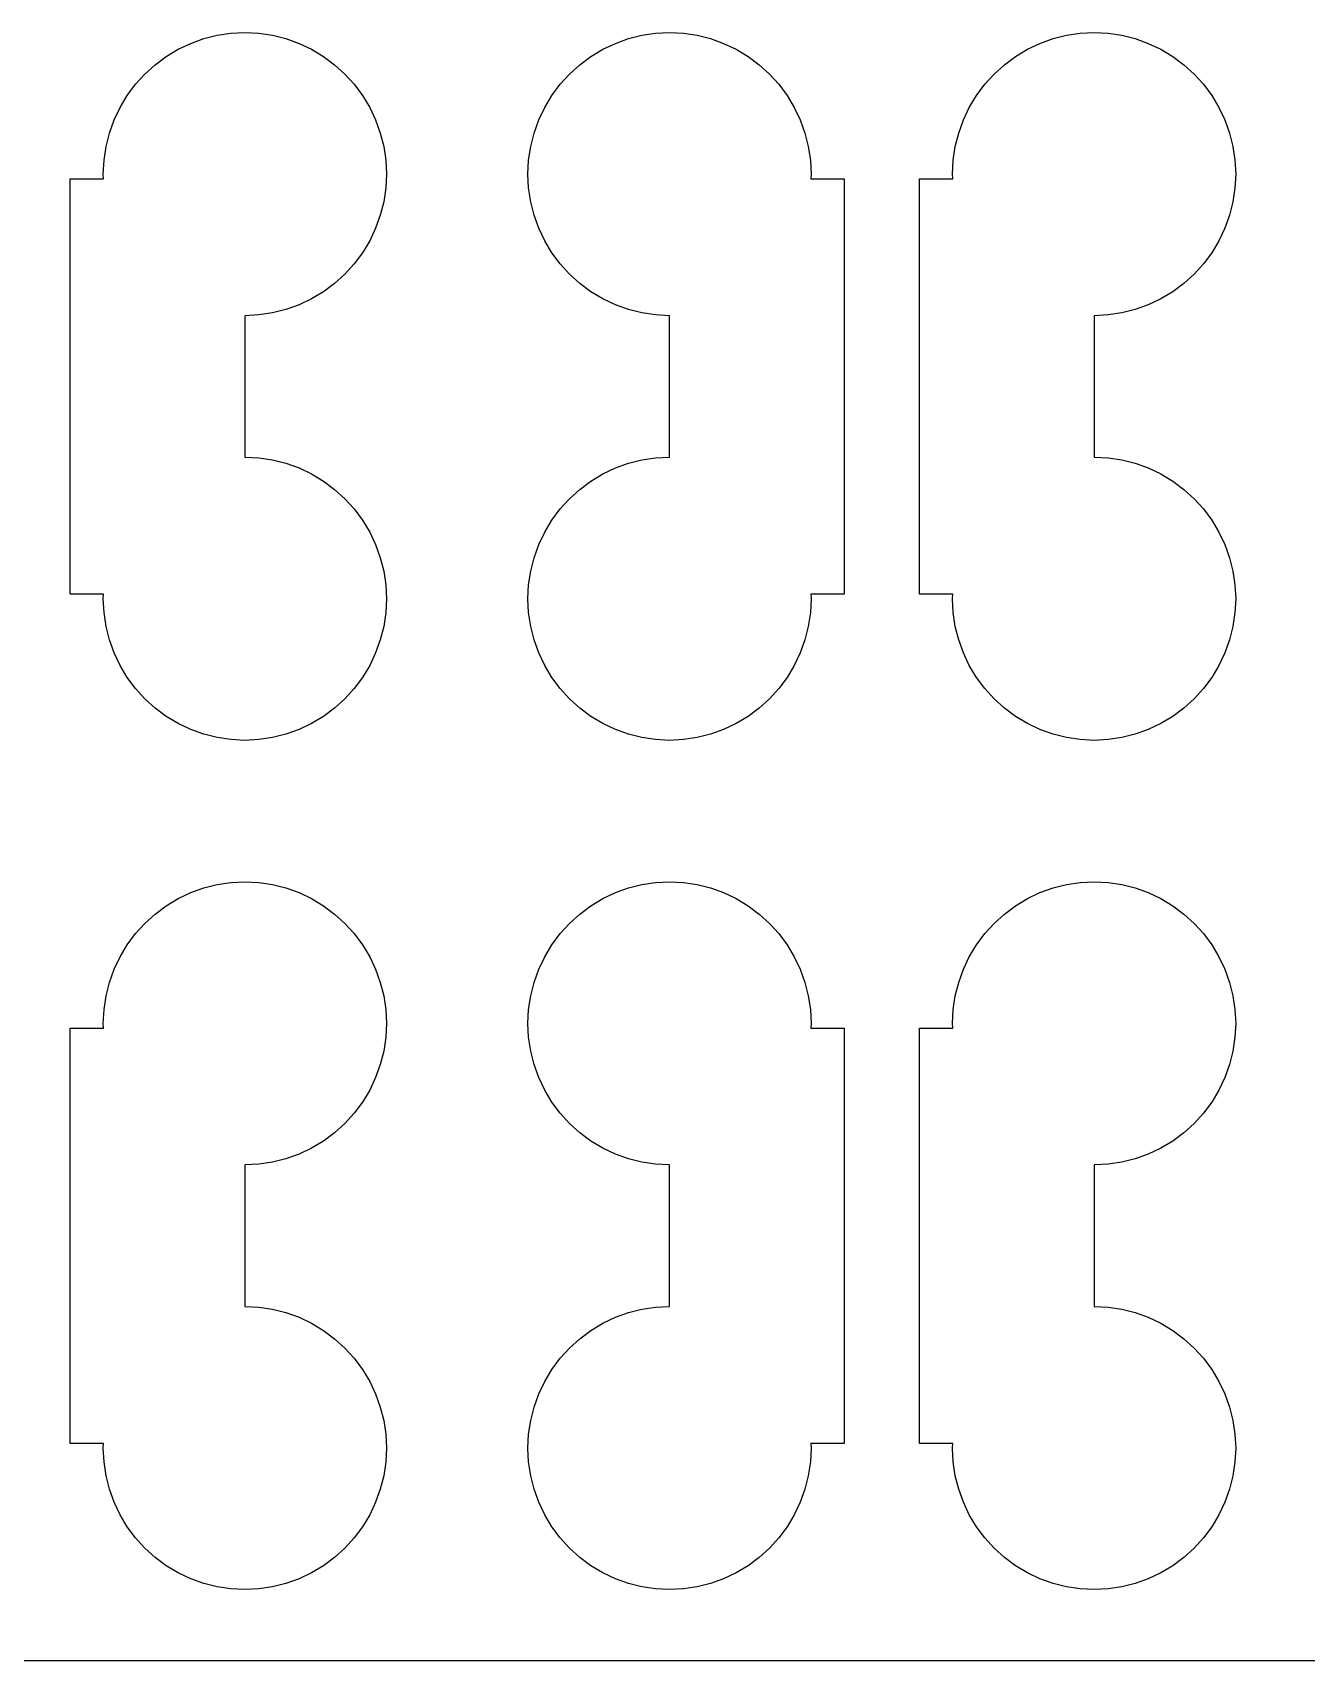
# Model space of a CAD drawing. Header units: metres. Extents: x -4 to 104, y -4 to 68.
# Drawn here: x 9 to 22.5, y -4.5 to 12.75 of the extents above; entities that cross this region are included whole.
import ezdxf

# ---------------------------------------------------------------- set-up
doc = ezdxf.new("R2010")
doc.units = ezdxf.units.M

msp = doc.modelspace()

# ---------------------------------------------------------------- linework, layer by layer
for p, q in [((10.5429, 12.5729), (10.676, 12.6358)), ((10.676, 12.6358), (10.8146, 12.6854)), ((10.8146, 12.6854), (10.9574, 12.7212)), ((10.9574, 12.7212), (11.103, 12.7428)), ((11.103, 12.7428), (11.25, 12.75)), ((11.25, 12.75), (11.397, 12.7428)), ((11.397, 12.7428), (11.5426, 12.7212)), ((11.5426, 12.7212), (11.6854, 12.6854)), ((11.6854, 12.6854), (11.824, 12.6358)), ((11.824, 12.6358), (11.9571, 12.5729)), ((15.0429, 12.5729), (15.176, 12.6358)), ((15.176, 12.6358), (15.3146, 12.6854)), ((15.3146, 12.6854), (15.4574, 12.7212)), ((15.4574, 12.7212), (15.603, 12.7428)), ((15.603, 12.7428), (15.75, 12.75)), ((15.75, 12.75), (15.897, 12.7428)), ((15.897, 12.7428), (16.0426, 12.7212)), ((16.0426, 12.7212), (16.1854, 12.6854)), ((16.1854, 12.6854), (16.324, 12.6358)), ((16.324, 12.6358), (16.4571, 12.5729)), ((19.5429, 12.5729), (19.676, 12.6358)), ((19.676, 12.6358), (19.8146, 12.6854)), ((19.8146, 12.6854), (19.9574, 12.7212)), ((19.9574, 12.7212), (20.103, 12.7428)), ((20.103, 12.7428), (20.25, 12.75)), ((20.25, 12.75), (20.397, 12.7428)), ((20.397, 12.7428), (20.5426, 12.7212)), ((20.5426, 12.7212), (20.6854, 12.6854)), ((20.6854, 12.6854), (20.824, 12.6358)), ((20.824, 12.6358), (20.9571, 12.5729)), ((10.2984, 12.4095), (10.4166, 12.4972)), ((10.4166, 12.4972), (10.5429, 12.5729)), ((11.9571, 12.5729), (12.0833, 12.4972)), ((12.0833, 12.4972), (12.2016, 12.4095)), ((14.7984, 12.4095), (14.9167, 12.4972)), ((14.9167, 12.4972), (15.0429, 12.5729)), ((16.4571, 12.5729), (16.5834, 12.4972)), ((16.5834, 12.4972), (16.7016, 12.4095)), ((19.2984, 12.4095), (19.4166, 12.4972)), ((19.4166, 12.4972), (19.5429, 12.5729)), ((20.9571, 12.5729), (21.0833, 12.4972)), ((21.0833, 12.4972), (21.2016, 12.4095)), ((10.0905, 12.2016), (10.1893, 12.3107)), ((10.1893, 12.3107), (10.2984, 12.4095)), ((12.2016, 12.4095), (12.3107, 12.3107)), ((12.3107, 12.3107), (12.4095, 12.2016)), ((14.5905, 12.2016), (14.6893, 12.3107)), ((14.6893, 12.3107), (14.7984, 12.4095)), ((16.7016, 12.4095), (16.8107, 12.3107)), ((16.8107, 12.3107), (16.9095, 12.2016)), ((19.0905, 12.2016), (19.1893, 12.3107)), ((19.1893, 12.3107), (19.2984, 12.4095)), ((21.2016, 12.4095), (21.3107, 12.3107)), ((21.3107, 12.3107), (21.4095, 12.2016)), ((9.92711, 11.9571), (10.0028, 12.0833)), ((10.0028, 12.0833), (10.0905, 12.2016)), ((12.4095, 12.2016), (12.4972, 12.0833)), ((12.4972, 12.0833), (12.5729, 11.9571)), ((14.4271, 11.9571), (14.5028, 12.0833)), ((14.5028, 12.0833), (14.5905, 12.2016)), ((16.9095, 12.2016), (16.9972, 12.0833)), ((16.9972, 12.0833), (17.0729, 11.9571)), ((18.9271, 11.9571), (19.0028, 12.0833)), ((19.0028, 12.0833), (19.0905, 12.2016)), ((21.4095, 12.2016), (21.4972, 12.0833)), ((21.4972, 12.0833), (21.5729, 11.9571)), ((9.86417, 11.824), (9.92711, 11.9571)), ((12.5729, 11.9571), (12.6358, 11.824)), ((14.3642, 11.824), (14.4271, 11.9571)), ((17.0729, 11.9571), (17.1358, 11.824)), ((18.8642, 11.824), (18.9271, 11.9571)), ((21.5729, 11.9571), (21.6358, 11.824)), ((9.81458, 11.6854), (9.86417, 11.824)), ((12.6358, 11.824), (12.6854, 11.6854)), ((14.3146, 11.6854), (14.3642, 11.824)), ((17.1358, 11.824), (17.1854, 11.6854)), ((18.8146, 11.6854), (18.8642, 11.824)), ((21.6358, 11.824), (21.6854, 11.6854)), ((9.77881, 11.5426), (9.81458, 11.6854)), ((12.6854, 11.6854), (12.7212, 11.5426)), ((14.2788, 11.5426), (14.3146, 11.6854)), ((17.1854, 11.6854), (17.2212, 11.5426)), ((18.7788, 11.5426), (18.8146, 11.6854)), ((21.6854, 11.6854), (21.7212, 11.5426)), ((9.75, 11.25), (9.75722, 11.397)), ((9.75722, 11.397), (9.77881, 11.5426)), ((12.7212, 11.5426), (12.7428, 11.397)), ((12.7428, 11.397), (12.75, 11.25)), ((14.25, 11.25), (14.2572, 11.397)), ((14.2572, 11.397), (14.2788, 11.5426)), ((17.2212, 11.5426), (17.2428, 11.397)), ((17.2428, 11.397), (17.25, 11.25)), ((18.75, 11.25), (18.7572, 11.397)), ((18.7572, 11.397), (18.7788, 11.5426)), ((21.7212, 11.5426), (21.7428, 11.397)), ((21.7428, 11.397), (21.75, 11.25)), ((9.75246, 11.2), (9.75, 11.25)), ((12.75, 11.25), (12.7428, 11.103)), ((14.2572, 11.103), (14.25, 11.25)), ((17.25, 11.25), (17.2475, 11.2)), ((18.7525, 11.2), (18.75, 11.25)), ((21.75, 11.25), (21.7428, 11.103)), ((9.39999, 6.8), (9.39999, 11.2)), ((9.39999, 11.2), (9.75246, 11.2)), ((12.7428, 11.103), (12.7212, 10.9574)), ((14.2788, 10.9574), (14.2572, 11.103)), ((17.2475, 11.2), (17.6, 11.2)), ((17.6, 11.2), (17.6, 6.8)), ((18.4, 6.8), (18.4, 11.2)), ((18.4, 11.2), (18.7525, 11.2)), ((21.7428, 11.103), (21.7212, 10.9574)), ((12.7212, 10.9574), (12.6854, 10.8146)), ((14.3146, 10.8146), (14.2788, 10.9574)), ((21.7212, 10.9574), (21.6854, 10.8146)), ((12.6854, 10.8146), (12.6358, 10.676)), ((14.3642, 10.676), (14.3146, 10.8146)), ((21.6854, 10.8146), (21.6358, 10.676)), ((12.5729, 10.5429), (12.4972, 10.4166)), ((12.6358, 10.676), (12.5729, 10.5429)), ((14.4271, 10.5429), (14.3642, 10.676)), ((14.5028, 10.4166), (14.4271, 10.5429)), ((21.5729, 10.5429), (21.4972, 10.4166)), ((21.6358, 10.676), (21.5729, 10.5429)), ((12.4972, 10.4166), (12.4095, 10.2984)), ((14.5905, 10.2984), (14.5028, 10.4166)), ((21.4972, 10.4166), (21.4095, 10.2984)), ((12.3107, 10.1893), (12.2016, 10.0905)), ((12.4095, 10.2984), (12.3107, 10.1893)), ((14.6893, 10.1893), (14.5905, 10.2984)), ((14.7984, 10.0905), (14.6893, 10.1893)), ((21.3107, 10.1893), (21.2016, 10.0905)), ((21.4095, 10.2984), (21.3107, 10.1893)), ((12.2016, 10.0905), (12.0833, 10.0028)), ((14.9167, 10.0028), (14.7984, 10.0905)), ((21.2016, 10.0905), (21.0833, 10.0028)), ((11.824, 9.86417), (11.6854, 9.81458)), ((11.9571, 9.92711), (11.824, 9.86417)), ((12.0833, 10.0028), (11.9571, 9.92711)), ((15.0429, 9.92711), (14.9167, 10.0028)), ((15.176, 9.86417), (15.0429, 9.92711)), ((15.3146, 9.81458), (15.176, 9.86417)), ((20.824, 9.86417), (20.6854, 9.81458)), ((20.9571, 9.92711), (20.824, 9.86417)), ((21.0833, 10.0028), (20.9571, 9.92711)), ((11.397, 9.75722), (11.25, 9.75)), ((11.25, 9.75), (11.25, 8.25)), ((11.5426, 9.77881), (11.397, 9.75722)), ((11.6854, 9.81458), (11.5426, 9.77881)), ((15.4574, 9.77881), (15.3146, 9.81458)), ((15.603, 9.75722), (15.4574, 9.77881)), ((15.75, 9.75), (15.603, 9.75722)), ((15.75, 8.25), (15.75, 9.75)), ((20.397, 9.75722), (20.25, 9.75)), ((20.25, 9.75), (20.25, 8.25)), ((20.5426, 9.77881), (20.397, 9.75722)), ((20.6854, 9.81458), (20.5426, 9.77881)), ((11.25, 8.25), (11.397, 8.24278)), ((11.397, 8.24278), (11.5426, 8.22119)), ((11.5426, 8.22119), (11.6854, 8.18542)), ((11.6854, 8.18542), (11.824, 8.13583)), ((11.824, 8.13583), (11.9571, 8.07289)), ((15.0429, 8.07289), (15.176, 8.13583)), ((15.176, 8.13583), (15.3146, 8.18542)), ((15.3146, 8.18542), (15.4574, 8.22119)), ((15.4574, 8.22119), (15.603, 8.24278)), ((15.603, 8.24278), (15.75, 8.25)), ((20.25, 8.25), (20.397, 8.24278)), ((20.397, 8.24278), (20.5426, 8.22119)), ((20.5426, 8.22119), (20.6854, 8.18542)), ((20.6854, 8.18542), (20.824, 8.13583)), ((20.824, 8.13583), (20.9571, 8.07289)), ((11.9571, 8.07289), (12.0833, 7.99721)), ((12.0833, 7.99721), (12.2016, 7.90953)), ((14.7984, 7.90953), (14.9167, 7.99721)), ((14.9167, 7.99721), (15.0429, 8.07289)), ((20.9571, 8.07289), (21.0833, 7.99721)), ((21.0833, 7.99721), (21.2016, 7.90953)), ((12.2016, 7.90953), (12.3107, 7.81067)), ((12.3107, 7.81067), (12.4095, 7.7016)), ((14.5905, 7.7016), (14.6893, 7.81067)), ((14.6893, 7.81067), (14.7984, 7.90953)), ((21.2016, 7.90953), (21.3107, 7.81067)), ((21.3107, 7.81067), (21.4095, 7.7016)), ((12.4095, 7.7016), (12.4972, 7.58336)), ((14.5028, 7.58336), (14.5905, 7.7016)), ((21.4095, 7.7016), (21.4972, 7.58336)), ((12.4972, 7.58336), (12.5729, 7.45711)), ((12.5729, 7.45711), (12.6358, 7.32404)), ((14.3642, 7.32404), (14.4271, 7.45711)), ((14.4271, 7.45711), (14.5028, 7.58336)), ((21.4972, 7.58336), (21.5729, 7.45711)), ((21.5729, 7.45711), (21.6358, 7.32404)), ((12.6358, 7.32404), (12.6854, 7.18544)), ((14.3146, 7.18544), (14.3642, 7.32404)), ((21.6358, 7.32404), (21.6854, 7.18544)), ((12.6854, 7.18544), (12.7212, 7.04265)), ((14.2788, 7.04265), (14.3146, 7.18544)), ((21.6854, 7.18544), (21.7212, 7.04265)), ((12.7212, 7.04265), (12.7428, 6.89703)), ((14.2572, 6.89703), (14.2788, 7.04265)), ((21.7212, 7.04265), (21.7428, 6.89703)), ((9.75246, 6.8), (9.39999, 6.8)), ((9.75, 6.75), (9.75246, 6.8)), ((9.75722, 6.60298), (9.75, 6.75)), ((12.7428, 6.89703), (12.75, 6.75)), ((12.75, 6.75), (12.7428, 6.60298)), ((14.25, 6.75), (14.2572, 6.89703)), ((14.2572, 6.60298), (14.25, 6.75)), ((17.25, 6.75), (17.2428, 6.60298)), ((17.6, 6.8), (17.2475, 6.8)), ((17.2475, 6.8), (17.25, 6.75)), ((18.7525, 6.8), (18.4, 6.8)), ((18.75, 6.75), (18.7525, 6.8)), ((18.7572, 6.60298), (18.75, 6.75)), ((21.7428, 6.89703), (21.75, 6.75)), ((21.75, 6.75), (21.7428, 6.60298)), ((9.77881, 6.45737), (9.75722, 6.60298)), ((12.7428, 6.60298), (12.7212, 6.45737)), ((14.2788, 6.45737), (14.2572, 6.60298)), ((17.2428, 6.60298), (17.2212, 6.45737)), ((18.7788, 6.45737), (18.7572, 6.60298)), ((21.7428, 6.60298), (21.7212, 6.45737)), ((9.81458, 6.31458), (9.77881, 6.45737)), ((12.7212, 6.45737), (12.6854, 6.31458)), ((14.3146, 6.31458), (14.2788, 6.45737)), ((17.2212, 6.45737), (17.1854, 6.31458)), ((18.8146, 6.31458), (18.7788, 6.45737)), ((21.7212, 6.45737), (21.6854, 6.31458)), ((9.86417, 6.17598), (9.81458, 6.31458)), ((12.6854, 6.31458), (12.6358, 6.17598)), ((14.3642, 6.17598), (14.3146, 6.31458)), ((17.1854, 6.31458), (17.1358, 6.17598)), ((18.8642, 6.17598), (18.8146, 6.31458)), ((21.6854, 6.31458), (21.6358, 6.17598)), ((9.92711, 6.04291), (9.86417, 6.17598)), ((10.0028, 5.91666), (9.92711, 6.04291)), ((12.5729, 6.04291), (12.4972, 5.91666)), ((12.6358, 6.17598), (12.5729, 6.04291)), ((14.4271, 6.04291), (14.3642, 6.17598)), ((14.5028, 5.91666), (14.4271, 6.04291)), ((17.0729, 6.04291), (16.9972, 5.91666)), ((17.1358, 6.17598), (17.0729, 6.04291)), ((18.9271, 6.04291), (18.8642, 6.17598)), ((19.0028, 5.91666), (18.9271, 6.04291)), ((21.5729, 6.04291), (21.4972, 5.91666)), ((21.6358, 6.17598), (21.5729, 6.04291)), ((10.0905, 5.79842), (10.0028, 5.91666)), ((12.4972, 5.91666), (12.4095, 5.79842)), ((14.5905, 5.79842), (14.5028, 5.91666)), ((16.9972, 5.91666), (16.9095, 5.79842)), ((19.0905, 5.79842), (19.0028, 5.91666)), ((21.4972, 5.91666), (21.4095, 5.79842)), ((10.1893, 5.68935), (10.0905, 5.79842)), ((12.4095, 5.79842), (12.3107, 5.68935)), ((14.6893, 5.68935), (14.5905, 5.79842)), ((16.9095, 5.79842), (16.8107, 5.68935)), ((19.1893, 5.68935), (19.0905, 5.79842)), ((21.4095, 5.79842), (21.3107, 5.68935)), ((10.2984, 5.59048), (10.1893, 5.68935)), ((10.4166, 5.50281), (10.2984, 5.59048)), ((12.2016, 5.59048), (12.0833, 5.50281)), ((12.3107, 5.68935), (12.2016, 5.59048)), ((14.7984, 5.59048), (14.6893, 5.68935)), ((14.9167, 5.50281), (14.7984, 5.59048)), ((16.7016, 5.59048), (16.5834, 5.50281)), ((16.8107, 5.68935), (16.7016, 5.59048)), ((19.2984, 5.59048), (19.1893, 5.68935)), ((19.4166, 5.50281), (19.2984, 5.59048)), ((21.2016, 5.59048), (21.0833, 5.50281)), ((21.3107, 5.68935), (21.2016, 5.59048)), ((10.5429, 5.42712), (10.4166, 5.50281)), ((10.676, 5.36418), (10.5429, 5.42712)), ((10.8146, 5.31459), (10.676, 5.36418)), ((11.824, 5.36418), (11.6854, 5.31459)), ((11.9571, 5.42712), (11.824, 5.36418)), ((12.0833, 5.50281), (11.9571, 5.42712)), ((15.0429, 5.42712), (14.9167, 5.50281)), ((15.176, 5.36418), (15.0429, 5.42712)), ((15.3146, 5.31459), (15.176, 5.36418)), ((16.324, 5.36418), (16.1854, 5.31459)), ((16.4571, 5.42712), (16.324, 5.36418)), ((16.5834, 5.50281), (16.4571, 5.42712)), ((19.5429, 5.42712), (19.4166, 5.50281)), ((19.676, 5.36418), (19.5429, 5.42712)), ((19.8146, 5.31459), (19.676, 5.36418)), ((20.824, 5.36418), (20.6854, 5.31459)), ((20.9571, 5.42712), (20.824, 5.36418)), ((21.0833, 5.50281), (20.9571, 5.42712)), ((10.9574, 5.27882), (10.8146, 5.31459)), ((11.103, 5.25723), (10.9574, 5.27882)), ((11.25, 5.25), (11.103, 5.25723)), ((11.397, 5.25723), (11.25, 5.25)), ((11.5426, 5.27882), (11.397, 5.25723)), ((11.6854, 5.31459), (11.5426, 5.27882)), ((15.4574, 5.27882), (15.3146, 5.31459)), ((15.603, 5.25723), (15.4574, 5.27882)), ((15.75, 5.25), (15.603, 5.25723)), ((15.897, 5.25723), (15.75, 5.25)), ((16.0426, 5.27882), (15.897, 5.25723)), ((16.1854, 5.31459), (16.0426, 5.27882)), ((19.9574, 5.27882), (19.8146, 5.31459)), ((20.103, 5.25723), (19.9574, 5.27882)), ((20.25, 5.25), (20.103, 5.25723)), ((20.397, 5.25723), (20.25, 5.25)), ((20.5426, 5.27882), (20.397, 5.25723)), ((20.6854, 5.31459), (20.5426, 5.27882)), ((10.5429, 3.57288), (10.676, 3.63582)), ((10.676, 3.63582), (10.8146, 3.68541)), ((10.8146, 3.68541), (10.9574, 3.72118)), ((10.9574, 3.72118), (11.103, 3.74277)), ((11.103, 3.74277), (11.25, 3.75)), ((11.25, 3.75), (11.397, 3.74277)), ((11.397, 3.74277), (11.5426, 3.72118)), ((11.5426, 3.72118), (11.6854, 3.68541)), ((11.6854, 3.68541), (11.824, 3.63582)), ((11.824, 3.63582), (11.9571, 3.57288)), ((15.0429, 3.57288), (15.176, 3.63582)), ((15.176, 3.63582), (15.3146, 3.68541)), ((15.3146, 3.68541), (15.4574, 3.72118)), ((15.4574, 3.72118), (15.603, 3.74277)), ((15.603, 3.74277), (15.75, 3.75)), ((15.75, 3.75), (15.897, 3.74277)), ((15.897, 3.74277), (16.0426, 3.72118)), ((16.0426, 3.72118), (16.1854, 3.68541)), ((16.1854, 3.68541), (16.324, 3.63582)), ((16.324, 3.63582), (16.4571, 3.57288)), ((19.5429, 3.57288), (19.676, 3.63582)), ((19.676, 3.63582), (19.8146, 3.68541)), ((19.8146, 3.68541), (19.9574, 3.72118)), ((19.9574, 3.72118), (20.103, 3.74277)), ((20.103, 3.74277), (20.25, 3.75)), ((20.25, 3.75), (20.397, 3.74277)), ((20.397, 3.74277), (20.5426, 3.72118)), ((20.5426, 3.72118), (20.6854, 3.68541)), ((20.6854, 3.68541), (20.824, 3.63582)), ((20.824, 3.63582), (20.9571, 3.57288)), ((10.2984, 3.40952), (10.4166, 3.49719)), ((10.4166, 3.49719), (10.5429, 3.57288)), ((11.9571, 3.57288), (12.0833, 3.49719)), ((12.0833, 3.49719), (12.2016, 3.40952)), ((14.7984, 3.40952), (14.9167, 3.49719)), ((14.9167, 3.49719), (15.0429, 3.57288)), ((16.4571, 3.57288), (16.5834, 3.49719)), ((16.5834, 3.49719), (16.7016, 3.40952)), ((19.2984, 3.40952), (19.4166, 3.49719)), ((19.4166, 3.49719), (19.5429, 3.57288)), ((20.9571, 3.57288), (21.0833, 3.49719)), ((21.0833, 3.49719), (21.2016, 3.40952)), ((10.0905, 3.20158), (10.1893, 3.31065)), ((10.1893, 3.31065), (10.2984, 3.40952)), ((12.2016, 3.40952), (12.3107, 3.31065)), ((12.3107, 3.31065), (12.4095, 3.20158)), ((14.5905, 3.20158), (14.6893, 3.31065)), ((14.6893, 3.31065), (14.7984, 3.40952)), ((16.7016, 3.40952), (16.8107, 3.31065)), ((16.8107, 3.31065), (16.9095, 3.20158)), ((19.0905, 3.20158), (19.1893, 3.31065)), ((19.1893, 3.31065), (19.2984, 3.40952)), ((21.2016, 3.40952), (21.3107, 3.31065)), ((21.3107, 3.31065), (21.4095, 3.20158)), ((10.0028, 3.08334), (10.0905, 3.20158)), ((12.4095, 3.20158), (12.4972, 3.08334)), ((14.5028, 3.08334), (14.5905, 3.20158)), ((16.9095, 3.20158), (16.9972, 3.08334)), ((19.0028, 3.08334), (19.0905, 3.20158)), ((21.4095, 3.20158), (21.4972, 3.08334)), ((9.86417, 2.82402), (9.92711, 2.95709)), ((9.92711, 2.95709), (10.0028, 3.08334)), ((12.4972, 3.08334), (12.5729, 2.95709)), ((12.5729, 2.95709), (12.6358, 2.82402)), ((14.3642, 2.82402), (14.4271, 2.95709)), ((14.4271, 2.95709), (14.5028, 3.08334)), ((16.9972, 3.08334), (17.0729, 2.95709)), ((17.0729, 2.95709), (17.1358, 2.82402)), ((18.8642, 2.82402), (18.9271, 2.95709)), ((18.9271, 2.95709), (19.0028, 3.08334)), ((21.4972, 3.08334), (21.5729, 2.95709)), ((21.5729, 2.95709), (21.6358, 2.82402)), ((9.81458, 2.68542), (9.86417, 2.82402)), ((12.6358, 2.82402), (12.6854, 2.68542)), ((14.3146, 2.68542), (14.3642, 2.82402)), ((17.1358, 2.82402), (17.1854, 2.68542)), ((18.8146, 2.68542), (18.8642, 2.82402)), ((21.6358, 2.82402), (21.6854, 2.68542)), ((9.77881, 2.54263), (9.81458, 2.68542)), ((12.6854, 2.68542), (12.7212, 2.54263)), ((14.2788, 2.54263), (14.3146, 2.68542)), ((17.1854, 2.68542), (17.2212, 2.54263)), ((18.7788, 2.54263), (18.8146, 2.68542)), ((21.6854, 2.68542), (21.7212, 2.54263)), ((9.75722, 2.39702), (9.77881, 2.54263)), ((12.7212, 2.54263), (12.7428, 2.39702)), ((14.2572, 2.39702), (14.2788, 2.54263)), ((17.2212, 2.54263), (17.2428, 2.39702)), ((18.7572, 2.39702), (18.7788, 2.54263)), ((21.7212, 2.54263), (21.7428, 2.39702)), ((9.75, 2.25), (9.75722, 2.39702)), ((9.75246, 2.2), (9.75, 2.25)), ((12.7428, 2.39702), (12.75, 2.25)), ((12.75, 2.25), (12.7428, 2.10297)), ((14.25, 2.25), (14.2572, 2.39702)), ((14.2572, 2.10297), (14.25, 2.25)), ((17.2428, 2.39702), (17.25, 2.25)), ((17.25, 2.25), (17.2475, 2.2)), ((18.75, 2.25), (18.7572, 2.39702)), ((18.7525, 2.2), (18.75, 2.25)), ((21.7428, 2.39702), (21.75, 2.25)), ((21.75, 2.25), (21.7428, 2.10297)), ((9.39999, -2.2), (9.39999, 2.2)), ((9.39999, 2.2), (9.75246, 2.2)), ((12.7428, 2.10297), (12.7212, 1.95735)), ((14.2788, 1.95735), (14.2572, 2.10297)), ((17.2475, 2.2), (17.6, 2.2)), ((17.6, 2.2), (17.6, -2.2)), ((18.4, -2.2), (18.4, 2.2)), ((18.4, 2.2), (18.7525, 2.2)), ((21.7428, 2.10297), (21.7212, 1.95735)), ((12.7212, 1.95735), (12.6854, 1.81456)), ((14.3146, 1.81456), (14.2788, 1.95735)), ((21.7212, 1.95735), (21.6854, 1.81456)), ((12.6854, 1.81456), (12.6358, 1.67596)), ((14.3642, 1.67596), (14.3146, 1.81456)), ((21.6854, 1.81456), (21.6358, 1.67596)), ((12.6358, 1.67596), (12.5729, 1.54289)), ((14.4271, 1.54289), (14.3642, 1.67596)), ((21.6358, 1.67596), (21.5729, 1.54289)), ((12.4972, 1.41664), (12.4095, 1.2984)), ((12.5729, 1.54289), (12.4972, 1.41664)), ((14.5028, 1.41664), (14.4271, 1.54289)), ((14.5905, 1.2984), (14.5028, 1.41664)), ((21.4972, 1.41664), (21.4095, 1.2984)), ((21.5729, 1.54289), (21.4972, 1.41664)), ((12.4095, 1.2984), (12.3107, 1.18933)), ((14.6893, 1.18933), (14.5905, 1.2984)), ((21.4095, 1.2984), (21.3107, 1.18933)), ((12.2016, 1.09047), (12.0833, 1.00279)), ((12.3107, 1.18933), (12.2016, 1.09047)), ((14.7984, 1.09047), (14.6893, 1.18933)), ((14.9167, 1.00279), (14.7984, 1.09047)), ((21.2016, 1.09047), (21.0833, 1.00279)), ((21.3107, 1.18933), (21.2016, 1.09047)), ((11.824, 0.86417), (11.6854, 0.81458)), ((11.9571, 0.92711), (11.824, 0.86417)), ((12.0833, 1.00279), (11.9571, 0.92711)), ((15.0429, 0.92711), (14.9167, 1.00279)), ((15.176, 0.86417), (15.0429, 0.92711)), ((15.3146, 0.81458), (15.176, 0.86417)), ((20.824, 0.86417), (20.6854, 0.81458)), ((20.9571, 0.92711), (20.824, 0.86417)), ((21.0833, 1.00279), (20.9571, 0.92711)), ((11.397, 0.75722), (11.25, 0.75)), ((11.25, 0.75), (11.25, -0.75)), ((11.5426, 0.77881), (11.397, 0.75722)), ((11.6854, 0.81458), (11.5426, 0.77881)), ((15.4574, 0.77881), (15.3146, 0.81458)), ((15.603, 0.75722), (15.4574, 0.77881)), ((15.75, 0.75), (15.603, 0.75722)), ((15.75, -0.75), (15.75, 0.75)), ((20.397, 0.75722), (20.25, 0.75)), ((20.25, 0.75), (20.25, -0.75)), ((20.5426, 0.77881), (20.397, 0.75722)), ((20.6854, 0.81458), (20.5426, 0.77881)), ((11.25, -0.75), (11.397, -0.75722)), ((11.397, -0.75722), (11.5426, -0.77881)), ((11.5426, -0.77881), (11.6854, -0.81458)), ((11.6854, -0.81458), (11.824, -0.86417)), ((15.176, -0.86417), (15.3146, -0.81458)), ((15.3146, -0.81458), (15.4574, -0.77881)), ((15.4574, -0.77881), (15.603, -0.75722)), ((15.603, -0.75722), (15.75, -0.75)), ((20.25, -0.75), (20.397, -0.75722)), ((20.397, -0.75722), (20.5426, -0.77881)), ((20.5426, -0.77881), (20.6854, -0.81458)), ((20.6854, -0.81458), (20.824, -0.86417)), ((11.824, -0.86417), (11.9571, -0.92711)), ((11.9571, -0.92711), (12.0833, -1.00279)), ((12.0833, -1.00279), (12.2016, -1.09047)), ((14.7984, -1.09047), (14.9167, -1.00279)), ((14.9167, -1.00279), (15.0429, -0.92711)), ((15.0429, -0.92711), (15.176, -0.86417)), ((20.824, -0.86417), (20.9571, -0.92711)), ((20.9571, -0.92711), (21.0833, -1.00279)), ((21.0833, -1.00279), (21.2016, -1.09047)), ((12.2016, -1.09047), (12.3107, -1.18933)), ((12.3107, -1.18933), (12.4095, -1.2984)), ((14.5905, -1.2984), (14.6893, -1.18933)), ((14.6893, -1.18933), (14.7984, -1.09047)), ((21.2016, -1.09047), (21.3107, -1.18933)), ((21.3107, -1.18933), (21.4095, -1.2984)), ((12.4095, -1.2984), (12.4972, -1.41664)), ((14.5028, -1.41664), (14.5905, -1.2984)), ((21.4095, -1.2984), (21.4972, -1.41664)), ((12.4972, -1.41664), (12.5729, -1.54289)), ((12.5729, -1.54289), (12.6358, -1.67596)), ((14.3642, -1.67596), (14.4271, -1.54289)), ((14.4271, -1.54289), (14.5028, -1.41664)), ((21.4972, -1.41664), (21.5729, -1.54289)), ((21.5729, -1.54289), (21.6358, -1.67596)), ((12.6358, -1.67596), (12.6854, -1.81456)), ((14.3146, -1.81456), (14.3642, -1.67596)), ((21.6358, -1.67596), (21.6854, -1.81456)), ((12.6854, -1.81456), (12.7212, -1.95735)), ((14.2788, -1.95735), (14.3146, -1.81456)), ((21.6854, -1.81456), (21.7212, -1.95735)), ((12.7212, -1.95735), (12.7428, -2.10297)), ((14.2572, -2.10297), (14.2788, -1.95735)), ((21.7212, -1.95735), (21.7428, -2.10297)), ((9.75246, -2.2), (9.39999, -2.2)), ((9.75, -2.25), (9.75246, -2.2)), ((12.7428, -2.10297), (12.75, -2.25)), ((14.25, -2.25), (14.2572, -2.10297)), ((17.6, -2.2), (17.2475, -2.2)), ((17.2475, -2.2), (17.25, -2.25)), ((18.7525, -2.2), (18.4, -2.2)), ((18.75, -2.25), (18.7525, -2.2)), ((21.7428, -2.10297), (21.75, -2.25)), ((9.75722, -2.39702), (9.75, -2.25)), ((9.77881, -2.54263), (9.75722, -2.39702)), ((12.7428, -2.39702), (12.7212, -2.54263)), ((12.75, -2.25), (12.7428, -2.39702)), ((14.2572, -2.39702), (14.25, -2.25)), ((14.2788, -2.54263), (14.2572, -2.39702)), ((17.2428, -2.39702), (17.2212, -2.54263)), ((17.25, -2.25), (17.2428, -2.39702)), ((18.7572, -2.39702), (18.75, -2.25)), ((18.7788, -2.54263), (18.7572, -2.39702)), ((21.7428, -2.39702), (21.7212, -2.54263)), ((21.75, -2.25), (21.7428, -2.39702)), ((9.81458, -2.68542), (9.77881, -2.54263)), ((12.7212, -2.54263), (12.6854, -2.68542)), ((14.3146, -2.68542), (14.2788, -2.54263)), ((17.2212, -2.54263), (17.1854, -2.68542)), ((18.8146, -2.68542), (18.7788, -2.54263)), ((21.7212, -2.54263), (21.6854, -2.68542)), ((9.86417, -2.82402), (9.81458, -2.68542)), ((12.6854, -2.68542), (12.6358, -2.82402)), ((14.3642, -2.82402), (14.3146, -2.68542)), ((17.1854, -2.68542), (17.1358, -2.82402)), ((18.8642, -2.82402), (18.8146, -2.68542)), ((21.6854, -2.68542), (21.6358, -2.82402)), ((9.92711, -2.95709), (9.86417, -2.82402)), ((12.6358, -2.82402), (12.5729, -2.95709)), ((14.4271, -2.95709), (14.3642, -2.82402)), ((17.1358, -2.82402), (17.0729, -2.95709)), ((18.9271, -2.95709), (18.8642, -2.82402)), ((21.6358, -2.82402), (21.5729, -2.95709)), ((10.0028, -3.08334), (9.92711, -2.95709)), ((10.0905, -3.20158), (10.0028, -3.08334)), ((12.4972, -3.08334), (12.4095, -3.20158)), ((12.5729, -2.95709), (12.4972, -3.08334)), ((14.5028, -3.08334), (14.4271, -2.95709)), ((14.5905, -3.20158), (14.5028, -3.08334)), ((16.9972, -3.08334), (16.9095, -3.20158)), ((17.0729, -2.95709), (16.9972, -3.08334)), ((19.0028, -3.08334), (18.9271, -2.95709)), ((19.0905, -3.20158), (19.0028, -3.08334)), ((21.4972, -3.08334), (21.4095, -3.20158)), ((21.5729, -2.95709), (21.4972, -3.08334)), ((10.1893, -3.31065), (10.0905, -3.20158)), ((12.4095, -3.20158), (12.3107, -3.31065)), ((14.6893, -3.31065), (14.5905, -3.20158)), ((16.9095, -3.20158), (16.8107, -3.31065)), ((19.1893, -3.31065), (19.0905, -3.20158)), ((21.4095, -3.20158), (21.3107, -3.31065)), ((10.2984, -3.40952), (10.1893, -3.31065)), ((10.4166, -3.49719), (10.2984, -3.40952)), ((12.2016, -3.40952), (12.0833, -3.49719)), ((12.3107, -3.31065), (12.2016, -3.40952)), ((14.7984, -3.40952), (14.6893, -3.31065)), ((14.9167, -3.49719), (14.7984, -3.40952)), ((16.7016, -3.40952), (16.5834, -3.49719)), ((16.8107, -3.31065), (16.7016, -3.40952)), ((19.2984, -3.40952), (19.1893, -3.31065)), ((19.4166, -3.49719), (19.2984, -3.40952)), ((21.2016, -3.40952), (21.0833, -3.49719)), ((21.3107, -3.31065), (21.2016, -3.40952)), ((10.5429, -3.57288), (10.4166, -3.49719)), ((10.676, -3.63582), (10.5429, -3.57288)), ((11.9571, -3.57288), (11.824, -3.63582)), ((12.0833, -3.49719), (11.9571, -3.57288)), ((15.0429, -3.57288), (14.9167, -3.49719)), ((15.176, -3.63582), (15.0429, -3.57288)), ((16.4571, -3.57288), (16.324, -3.63582)), ((16.5834, -3.49719), (16.4571, -3.57288)), ((19.5429, -3.57288), (19.4166, -3.49719)), ((19.676, -3.63582), (19.5429, -3.57288)), ((20.9571, -3.57288), (20.824, -3.63582)), ((21.0833, -3.49719), (20.9571, -3.57288)), ((10.8146, -3.68541), (10.676, -3.63582)), ((10.9574, -3.72118), (10.8146, -3.68541)), ((11.103, -3.74277), (10.9574, -3.72118)), ((11.25, -3.75), (11.103, -3.74277)), ((11.397, -3.74277), (11.25, -3.75)), ((11.5426, -3.72118), (11.397, -3.74277)), ((11.6854, -3.68541), (11.5426, -3.72118)), ((11.824, -3.63582), (11.6854, -3.68541)), ((15.3146, -3.68541), (15.176, -3.63582)), ((15.4574, -3.72118), (15.3146, -3.68541)), ((15.603, -3.74277), (15.4574, -3.72118)), ((15.75, -3.75), (15.603, -3.74277)), ((15.897, -3.74277), (15.75, -3.75)), ((16.0426, -3.72118), (15.897, -3.74277)), ((16.1854, -3.68541), (16.0426, -3.72118)), ((16.324, -3.63582), (16.1854, -3.68541)), ((19.8146, -3.68541), (19.676, -3.63582)), ((19.9574, -3.72118), (19.8146, -3.68541)), ((20.103, -3.74277), (19.9574, -3.72118)), ((20.25, -3.75), (20.103, -3.74277)), ((20.397, -3.74277), (20.25, -3.75)), ((20.5426, -3.72118), (20.397, -3.74277)), ((20.6854, -3.68541), (20.5426, -3.72118)), ((20.824, -3.63582), (20.6854, -3.68541)), ((-4.5, -4.5), (103.5, -4.5))]:
    msp.add_line(p, q)

doc.saveas('drawing.dxf')
